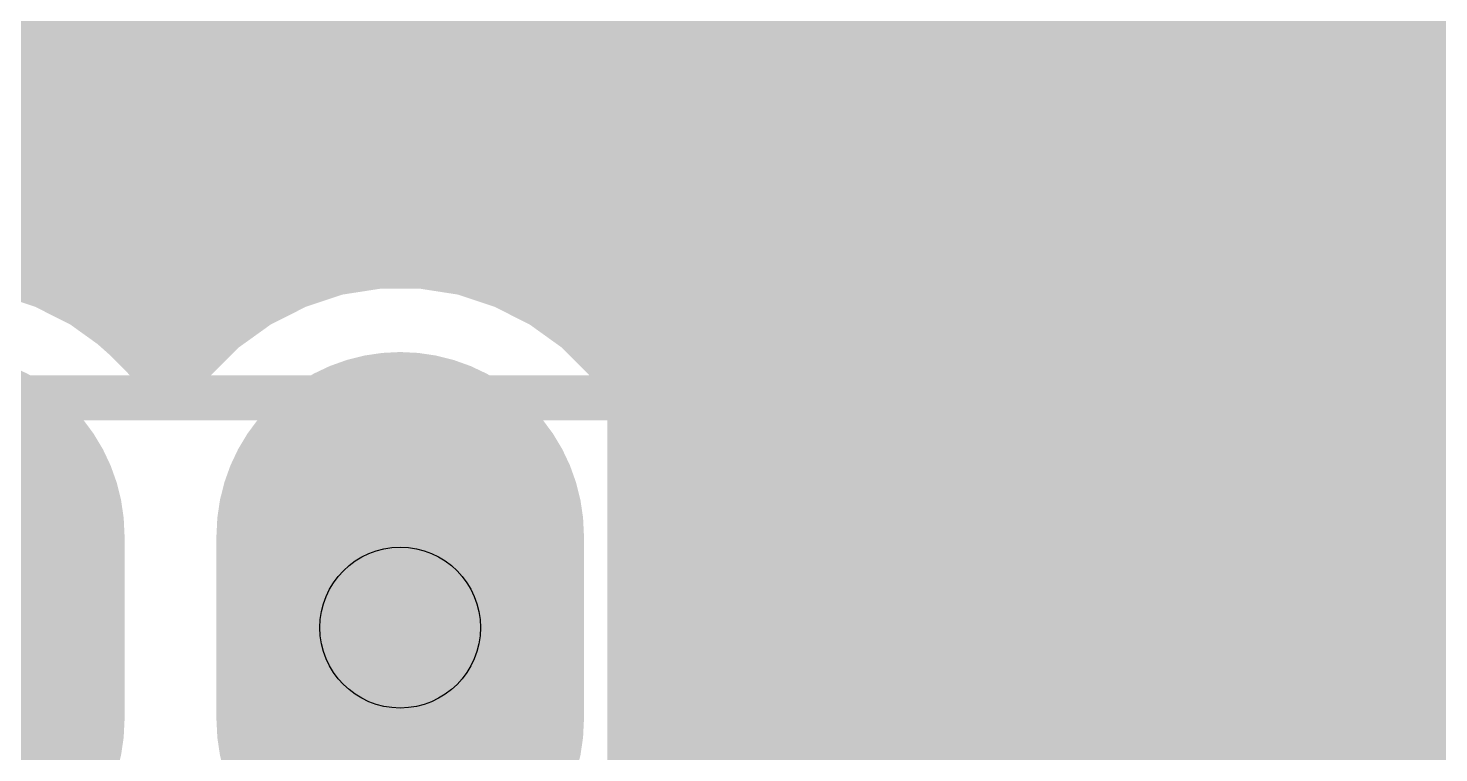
# Model space of a CAD drawing. Extents: x -0.06 to 2.31, y -0.06 to 2.06.
# Drawn here: x 1.364 to 1.6711, y 0.6998 to 0.8575 of the extents above; entities that cross this region are included whole.
import ezdxf

# ---------------------------------------------------------------- set-up
doc = ezdxf.new("R2010")
doc.units = 0
for name, color, linetype in [('Bottom', 6, 'CONTINUOUS'), ('Drill_Bottom', 8, 'CONTINUOUS'), ('Drill_Top', 7, 'CONTINUOUS'), ('Top', 5, 'CONTINUOUS'), ('Top_Silk', 2, 'CONTINUOUS')]:
    doc.layers.add(name, color=color, linetype=linetype)

msp = doc.modelspace()

# ---------------------------------------------------------------- linework, layer by layer
at = {"layer": 'Bottom', "linetype": 'CONTINUOUS'}
for points, const_width in [([(1.4913, 0.9084), (1.5546, 0.845)], 0.025), ([(1.3019, 0.9038), (1.3766, 0.829)], 0.025), ([(1.523, 0.818), (1.444, 0.897)], 0.03), ([(1.4772, 0.8051), (1.4124, 0.87)], 0.025), ([(1.3438, 0.8644), (1.4154, 0.8644)], 0.025), ([(1.5378, 0.8644), (1.7133, 0.8644)], 0.025), ([(1.5546, 0.845), (1.5584, 0.8397)], 0.025), ([(1.3686, 0.8395), (1.4403, 0.8395)], 0.025), ([(1.5584, 0.8397), (1.5613, 0.8339)], 0.025), ([(1.561, 0.8395), (1.7062, 0.8395)], 0.025), ([(1.5613, 0.8339), (1.5634, 0.8277)], 0.025), ([(1.3766, 0.829), (1.3804, 0.8237)], 0.025), ([(1.5634, 0.8277), (1.5644, 0.8213)], 0.025), ([(1.3804, 0.8237), (1.3833, 0.8179)], 0.025), ([(1.523, 0.575), (1.523, 0.818)], 0.03), ([(1.5644, 0.8213), (1.5645, 0.7555)], 0.025), ([(1.3833, 0.8179), (1.3854, 0.8117)], 0.025), ([(1.387, 0.8147), (1.4651, 0.8147)], 0.025), ([(1.567, 0.8147), (1.706, 0.8147)], 0.025), ([(1.3854, 0.8117), (1.3864, 0.8053)], 0.025), ([(1.4196, 0.8084), (1.4295, 0.8117)], 0.025), ([(1.4295, 0.8117), (1.4398, 0.8133)], 0.025), ([(1.4398, 0.8133), (1.4502, 0.8133)], 0.025), ([(1.4502, 0.8133), (1.4605, 0.8117)], 0.025), ([(1.4605, 0.8117), (1.4704, 0.8084)], 0.025), ([(1.4103, 0.8037), (1.4196, 0.8084)], 0.025), ([(1.4704, 0.8084), (1.4772, 0.8051)], 0.025), ([(1.3864, 0.8053), (1.3865, 0.7989)], 0.025), ([(1.4018, 0.7976), (1.4103, 0.8037)], 0.025), ([(1.3865, 0.7989), (1.392, 0.794)], 0.025), ([(1.395, 0.7908), (1.4018, 0.7976)], 0.025), ([(1.392, 0.794), (1.395, 0.7908)], 0.025), ([(1.567, 0.7898), (1.7061, 0.7898)], 0.025), ([(1.567, 0.7649), (1.7127, 0.7649)], 0.025), ([(1.5645, 0.7555), (1.5644, 0.5717)], 0.025), ([(1.567, 0.7401), (1.7336, 0.7401)], 0.025), ([(1.567, 0.7152), (1.9243, 0.7152)], 0.025), ([(1.567, 0.6903), (1.922, 0.6903)], 0.025)]:
    msp.add_lwpolyline(points, dxfattribs=dict(at, const_width=const_width))
for points, const_width in [([(1.4062, 0.87, 1), (1.4187, 0.87, 1), (1.4062, 0.87, 1)], 0.0125), ([(1.4062, 0.87, 1), (1.4187, 0.87, 1), (1.4062, 0.87, 1)], 0.0125), ([(1.5483, 0.845, 1), (1.5608, 0.845, 1), (1.5483, 0.845, 1)], 0.0125), ([(1.5483, 0.845, 1), (1.5608, 0.845, 1), (1.5483, 0.845, 1)], 0.0125), ([(1.5521, 0.8397, 1), (1.5646, 0.8397, 1), (1.5521, 0.8397, 1)], 0.0125), ([(1.5521, 0.8397, 1), (1.5646, 0.8397, 1), (1.5521, 0.8397, 1)], 0.0125), ([(1.5551, 0.8339, 1), (1.5676, 0.8339, 1), (1.5551, 0.8339, 1)], 0.0125), ([(1.5551, 0.8339, 1), (1.5676, 0.8339, 1), (1.5551, 0.8339, 1)], 0.0125), ([(1.3703, 0.829, 1), (1.3828, 0.829, 1), (1.3703, 0.829, 1)], 0.0125), ([(1.3703, 0.829, 1), (1.3828, 0.829, 1), (1.3703, 0.829, 1)], 0.0125), ([(1.5571, 0.8277, 1), (1.5696, 0.8277, 1), (1.5571, 0.8277, 1)], 0.0125), ([(1.5571, 0.8277, 1), (1.5696, 0.8277, 1), (1.5571, 0.8277, 1)], 0.0125), ([(1.3741, 0.8237, 1), (1.3866, 0.8237, 1), (1.3741, 0.8237, 1)], 0.0125), ([(1.3741, 0.8237, 1), (1.3866, 0.8237, 1), (1.3741, 0.8237, 1)], 0.0125), ([(1.5155, 0.818, 1), (1.5305, 0.818, 1), (1.5155, 0.818, 1)], 0.015), ([(1.5155, 0.818, 1), (1.5305, 0.818, 1), (1.5155, 0.818, 1)], 0.015), ([(1.5581, 0.8213, 1), (1.5706, 0.8213, 1), (1.5581, 0.8213, 1)], 0.0125), ([(1.5581, 0.8213, 1), (1.5706, 0.8213, 1), (1.5581, 0.8213, 1)], 0.0125), ([(1.3771, 0.8179, 1), (1.3896, 0.8179, 1), (1.3771, 0.8179, 1)], 0.0125), ([(1.3771, 0.8179, 1), (1.3896, 0.8179, 1), (1.3771, 0.8179, 1)], 0.0125), ([(1.3791, 0.8117, 1), (1.3916, 0.8117, 1), (1.3791, 0.8117, 1)], 0.0125), ([(1.3791, 0.8117, 1), (1.3916, 0.8117, 1), (1.3791, 0.8117, 1)], 0.0125), ([(1.4232, 0.8117, 1), (1.4357, 0.8117, 1), (1.4232, 0.8117, 1)], 0.0125), ([(1.4232, 0.8117, 1), (1.4357, 0.8117, 1), (1.4232, 0.8117, 1)], 0.0125), ([(1.4335, 0.8133, 1), (1.446, 0.8133, 1), (1.4335, 0.8133, 1)], 0.0125), ([(1.4335, 0.8133, 1), (1.446, 0.8133, 1), (1.4335, 0.8133, 1)], 0.0125), ([(1.444, 0.8133, 1), (1.4565, 0.8133, 1), (1.444, 0.8133, 1)], 0.0125), ([(1.444, 0.8133, 1), (1.4565, 0.8133, 1), (1.444, 0.8133, 1)], 0.0125), ([(1.4543, 0.8117, 1), (1.4668, 0.8117, 1), (1.4543, 0.8117, 1)], 0.0125), ([(1.4543, 0.8117, 1), (1.4668, 0.8117, 1), (1.4543, 0.8117, 1)], 0.0125), ([(1.4133, 0.8084, 1), (1.4258, 0.8084, 1), (1.4133, 0.8084, 1)], 0.0125), ([(1.4133, 0.8084, 1), (1.4258, 0.8084, 1), (1.4133, 0.8084, 1)], 0.0125), ([(1.4642, 0.8084, 1), (1.4767, 0.8084, 1), (1.4642, 0.8084, 1)], 0.0125), ([(1.4642, 0.8084, 1), (1.4767, 0.8084, 1), (1.4642, 0.8084, 1)], 0.0125), ([(1.3801, 0.8053, 1), (1.3926, 0.8053, 1), (1.3801, 0.8053, 1)], 0.0125), ([(1.3801, 0.8053, 1), (1.3926, 0.8053, 1), (1.3801, 0.8053, 1)], 0.0125), ([(1.471, 0.8051, 1), (1.4835, 0.8051, 1), (1.471, 0.8051, 1)], 0.0125), ([(1.471, 0.8051, 1), (1.4835, 0.8051, 1), (1.471, 0.8051, 1)], 0.0125), ([(1.404, 0.8037, 1), (1.4165, 0.8037, 1), (1.404, 0.8037, 1)], 0.0125), ([(1.404, 0.8037, 1), (1.4165, 0.8037, 1), (1.404, 0.8037, 1)], 0.0125), ([(1.3802, 0.7989, 1), (1.3927, 0.7989, 1), (1.3802, 0.7989, 1)], 0.0125), ([(1.3802, 0.7989, 1), (1.3927, 0.7989, 1), (1.3802, 0.7989, 1)], 0.0125), ([(1.3956, 0.7976, 1), (1.4081, 0.7976, 1), (1.3956, 0.7976, 1)], 0.0125), ([(1.3956, 0.7976, 1), (1.4081, 0.7976, 1), (1.3956, 0.7976, 1)], 0.0125), ([(1.3858, 0.794, 1), (1.3983, 0.794, 1), (1.3858, 0.794, 1)], 0.0125), ([(1.3858, 0.794, 1), (1.3983, 0.794, 1), (1.3858, 0.794, 1)], 0.0125), ([(1.3887, 0.7908, 1), (1.4012, 0.7908, 1), (1.3887, 0.7908, 1)], 0.0125), ([(1.3887, 0.7908, 1), (1.4012, 0.7908, 1), (1.3887, 0.7908, 1)], 0.0125), ([(1.365, 0.747, 1), (1.325, 0.747, 1), (1.365, 0.747, 1)], 0.04), ([(1.465, 0.747, 1), (1.425, 0.747, 1), (1.465, 0.747, 1)], 0.04), ([(1.5583, 0.7555, 1), (1.5708, 0.7555, 1), (1.5583, 0.7555, 1)], 0.0125), ([(1.5583, 0.7555, 1), (1.5708, 0.7555, 1), (1.5583, 0.7555, 1)], 0.0125), ([(1.365, 0.707, 1), (1.325, 0.707, 1), (1.365, 0.707, 1)], 0.04), ([(1.465, 0.707, 1), (1.425, 0.707, 1), (1.465, 0.707, 1)], 0.04)]:
    msp.add_lwpolyline(points, format="xyb", dxfattribs=dict(at, const_width=const_width))
at = {"layer": 'Bottom'}
for points in [[(1.305, 0.747), (1.385, 0.747), (1.305, 0.707), (1.385, 0.707)], [(1.405, 0.747), (1.485, 0.747), (1.405, 0.707), (1.485, 0.707)]]:
    msp.add_solid(points, dxfattribs=at)
at = {"layer": 'Drill_Bottom'}
msp.add_circle((1.445, 0.727), 0.0175, dxfattribs=at)
at = {"layer": 'Drill_Top'}
msp.add_circle((1.445, 0.727), 0.0175, dxfattribs=at)
at = {"layer": 'Top', "linetype": 'CONTINUOUS'}
for points, const_width in [([(0.7659, 0.8644), (1.7133, 0.8644)], 0.025), ([(0.766, 0.8395), (1.7062, 0.8395)], 0.025), ([(0.766, 0.8147), (1.706, 0.8147)], 0.025), ([(1.3502, 0.8133), (1.3605, 0.8117)], 0.025), ([(1.3605, 0.8117), (1.3704, 0.8084)], 0.025), ([(1.4196, 0.8084), (1.4295, 0.8117)], 0.025), ([(1.4295, 0.8117), (1.4398, 0.8133)], 0.025), ([(1.4398, 0.8133), (1.4502, 0.8133)], 0.025), ([(1.4502, 0.8133), (1.4605, 0.8117)], 0.025), ([(1.4605, 0.8117), (1.4704, 0.8084)], 0.025), ([(1.3704, 0.8084), (1.3797, 0.8037)], 0.025), ([(1.4103, 0.8037), (1.4196, 0.8084)], 0.025), ([(1.4704, 0.8084), (1.4797, 0.8037)], 0.025), ([(1.3797, 0.8037), (1.3882, 0.7976)], 0.025), ([(1.4018, 0.7976), (1.4103, 0.8037)], 0.025), ([(1.4797, 0.8037), (1.4882, 0.7976)], 0.025), ([(1.3882, 0.7976), (1.395, 0.7908)], 0.025), ([(1.395, 0.7908), (1.4018, 0.7976)], 0.025), ([(1.4882, 0.7976), (1.4956, 0.7902)], 0.025), ([(1.4956, 0.7902), (1.5017, 0.7817)], 0.025), ([(1.4984, 0.7898), (1.7061, 0.7898)], 0.025), ([(1.5017, 0.7817), (1.5064, 0.7724)], 0.025), ([(1.5064, 0.7724), (1.5097, 0.7625)], 0.025), ([(1.5116, 0.7649), (1.7127, 0.7649)], 0.025), ([(1.5097, 0.7625), (1.5113, 0.7522)], 0.025), ([(1.6141, 0.7603), (1.6203, 0.7624)], 0.025), ([(1.6203, 0.7624), (1.6267, 0.7634)], 0.025), ([(1.6267, 0.7634), (1.6925, 0.7635)], 0.025), ([(1.6083, 0.7574), (1.6141, 0.7603)], 0.025), ([(1.603, 0.7536), (1.6083, 0.7574)], 0.025), ([(1.5113, 0.7522), (1.5115, 0.707)], 0.025), ([(1.5628, 0.7135), (1.603, 0.7536)], 0.025), ([(1.514, 0.7401), (1.5869, 0.7401)], 0.025), ([(1.548, 0.64), (1.63, 0.722)], 0.03), ([(1.63, 0.722), (1.871, 0.722)], 0.03), ([(1.514, 0.7152), (1.562, 0.7152)], 0.025), ([(1.5164, 0.667), (1.5628, 0.7135)], 0.025), ([(1.5115, 0.707), (1.5107, 0.6966)], 0.025), ([(1.5107, 0.6966), (1.5082, 0.6865)], 0.025), ([(1.5119, 0.6903), (1.5372, 0.6903)], 0.025)]:
    msp.add_lwpolyline(points, dxfattribs=dict(at, const_width=const_width))
for points, const_width in [([(1.3543, 0.8117, 1), (1.3668, 0.8117, 1), (1.3543, 0.8117, 1)], 0.0125), ([(1.3543, 0.8117, 1), (1.3668, 0.8117, 1), (1.3543, 0.8117, 1)], 0.0125), ([(1.4232, 0.8117, 1), (1.4357, 0.8117, 1), (1.4232, 0.8117, 1)], 0.0125), ([(1.4232, 0.8117, 1), (1.4357, 0.8117, 1), (1.4232, 0.8117, 1)], 0.0125), ([(1.4335, 0.8133, 1), (1.446, 0.8133, 1), (1.4335, 0.8133, 1)], 0.0125), ([(1.4335, 0.8133, 1), (1.446, 0.8133, 1), (1.4335, 0.8133, 1)], 0.0125), ([(1.444, 0.8133, 1), (1.4565, 0.8133, 1), (1.444, 0.8133, 1)], 0.0125), ([(1.444, 0.8133, 1), (1.4565, 0.8133, 1), (1.444, 0.8133, 1)], 0.0125), ([(1.4543, 0.8117, 1), (1.4668, 0.8117, 1), (1.4543, 0.8117, 1)], 0.0125), ([(1.4543, 0.8117, 1), (1.4668, 0.8117, 1), (1.4543, 0.8117, 1)], 0.0125), ([(1.3642, 0.8084, 1), (1.3767, 0.8084, 1), (1.3642, 0.8084, 1)], 0.0125), ([(1.3642, 0.8084, 1), (1.3767, 0.8084, 1), (1.3642, 0.8084, 1)], 0.0125), ([(1.4133, 0.8084, 1), (1.4258, 0.8084, 1), (1.4133, 0.8084, 1)], 0.0125), ([(1.4133, 0.8084, 1), (1.4258, 0.8084, 1), (1.4133, 0.8084, 1)], 0.0125), ([(1.4642, 0.8084, 1), (1.4767, 0.8084, 1), (1.4642, 0.8084, 1)], 0.0125), ([(1.4642, 0.8084, 1), (1.4767, 0.8084, 1), (1.4642, 0.8084, 1)], 0.0125), ([(1.3735, 0.8037, 1), (1.386, 0.8037, 1), (1.3735, 0.8037, 1)], 0.0125), ([(1.3735, 0.8037, 1), (1.386, 0.8037, 1), (1.3735, 0.8037, 1)], 0.0125), ([(1.404, 0.8037, 1), (1.4165, 0.8037, 1), (1.404, 0.8037, 1)], 0.0125), ([(1.404, 0.8037, 1), (1.4165, 0.8037, 1), (1.404, 0.8037, 1)], 0.0125), ([(1.4735, 0.8037, 1), (1.486, 0.8037, 1), (1.4735, 0.8037, 1)], 0.0125), ([(1.4735, 0.8037, 1), (1.486, 0.8037, 1), (1.4735, 0.8037, 1)], 0.0125), ([(1.3819, 0.7976, 1), (1.3944, 0.7976, 1), (1.3819, 0.7976, 1)], 0.0125), ([(1.3819, 0.7976, 1), (1.3944, 0.7976, 1), (1.3819, 0.7976, 1)], 0.0125), ([(1.3956, 0.7976, 1), (1.4081, 0.7976, 1), (1.3956, 0.7976, 1)], 0.0125), ([(1.3956, 0.7976, 1), (1.4081, 0.7976, 1), (1.3956, 0.7976, 1)], 0.0125), ([(1.4819, 0.7976, 1), (1.4944, 0.7976, 1), (1.4819, 0.7976, 1)], 0.0125), ([(1.4819, 0.7976, 1), (1.4944, 0.7976, 1), (1.4819, 0.7976, 1)], 0.0125), ([(1.3887, 0.7908, 1), (1.4012, 0.7908, 1), (1.3887, 0.7908, 1)], 0.0125), ([(1.3887, 0.7908, 1), (1.4012, 0.7908, 1), (1.3887, 0.7908, 1)], 0.0125), ([(1.4893, 0.7902, 1), (1.5018, 0.7902, 1), (1.4893, 0.7902, 1)], 0.0125), ([(1.4893, 0.7902, 1), (1.5018, 0.7902, 1), (1.4893, 0.7902, 1)], 0.0125), ([(1.4955, 0.7817, 1), (1.508, 0.7817, 1), (1.4955, 0.7817, 1)], 0.0125), ([(1.4955, 0.7817, 1), (1.508, 0.7817, 1), (1.4955, 0.7817, 1)], 0.0125), ([(1.365, 0.747, 1), (1.325, 0.747, 1), (1.365, 0.747, 1)], 0.04), ([(1.465, 0.747, 1), (1.425, 0.747, 1), (1.465, 0.747, 1)], 0.04), ([(1.5002, 0.7724, 1), (1.5127, 0.7724, 1), (1.5002, 0.7724, 1)], 0.0125), ([(1.5002, 0.7724, 1), (1.5127, 0.7724, 1), (1.5002, 0.7724, 1)], 0.0125), ([(1.5034, 0.7625, 1), (1.5159, 0.7625, 1), (1.5034, 0.7625, 1)], 0.0125), ([(1.5034, 0.7625, 1), (1.5159, 0.7625, 1), (1.5034, 0.7625, 1)], 0.0125), ([(1.6141, 0.7624, 1), (1.6266, 0.7624, 1), (1.6141, 0.7624, 1)], 0.0125), ([(1.6141, 0.7624, 1), (1.6266, 0.7624, 1), (1.6141, 0.7624, 1)], 0.0125), ([(1.6205, 0.7634, 1), (1.633, 0.7634, 1), (1.6205, 0.7634, 1)], 0.0125), ([(1.6205, 0.7634, 1), (1.633, 0.7634, 1), (1.6205, 0.7634, 1)], 0.0125), ([(1.6079, 0.7603, 1), (1.6204, 0.7603, 1), (1.6079, 0.7603, 1)], 0.0125), ([(1.6079, 0.7603, 1), (1.6204, 0.7603, 1), (1.6079, 0.7603, 1)], 0.0125), ([(1.6021, 0.7574, 1), (1.6146, 0.7574, 1), (1.6021, 0.7574, 1)], 0.0125), ([(1.6021, 0.7574, 1), (1.6146, 0.7574, 1), (1.6021, 0.7574, 1)], 0.0125), ([(1.505, 0.7522, 1), (1.5175, 0.7522, 1), (1.505, 0.7522, 1)], 0.0125), ([(1.505, 0.7522, 1), (1.5175, 0.7522, 1), (1.505, 0.7522, 1)], 0.0125), ([(1.5968, 0.7536, 1), (1.6093, 0.7536, 1), (1.5968, 0.7536, 1)], 0.0125), ([(1.5968, 0.7536, 1), (1.6093, 0.7536, 1), (1.5968, 0.7536, 1)], 0.0125), ([(1.365, 0.707, 1), (1.325, 0.707, 1), (1.365, 0.707, 1)], 0.04), ([(1.465, 0.707, 1), (1.425, 0.707, 1), (1.465, 0.707, 1)], 0.04), ([(1.6225, 0.722, 1), (1.6375, 0.722, 1), (1.6225, 0.722, 1)], 0.015), ([(1.6225, 0.722, 1), (1.6375, 0.722, 1), (1.6225, 0.722, 1)], 0.015), ([(1.5566, 0.7135, 1), (1.5691, 0.7135, 1), (1.5566, 0.7135, 1)], 0.0125), ([(1.5566, 0.7135, 1), (1.5691, 0.7135, 1), (1.5566, 0.7135, 1)], 0.0125), ([(1.5053, 0.707, 1), (1.5178, 0.707, 1), (1.5053, 0.707, 1)], 0.0125), ([(1.5053, 0.707, 1), (1.5178, 0.707, 1), (1.5053, 0.707, 1)], 0.0125), ([(1.5044, 0.6966, 1), (1.5169, 0.6966, 1), (1.5044, 0.6966, 1)], 0.0125), ([(1.5044, 0.6966, 1), (1.5169, 0.6966, 1), (1.5044, 0.6966, 1)], 0.0125)]:
    msp.add_lwpolyline(points, format="xyb", dxfattribs=dict(at, const_width=const_width))
at = {"layer": 'Top'}
for points in [[(1.305, 0.747), (1.385, 0.747), (1.305, 0.707), (1.385, 0.707)], [(1.405, 0.747), (1.485, 0.747), (1.405, 0.707), (1.485, 0.707)]]:
    msp.add_solid(points, dxfattribs=at)
at = {"layer": 'Top_Silk', "linetype": 'CONTINUOUS'}
for points, const_width in [([(1.7085, 0.8082), (0.6735, 0.8082), (0.6735, 1.8432), (1.7085, 1.8432), (1.7085, 0.8082)], 0.0098), ([(0.795, 0.777), (1.495, 0.777), (1.495, 0.677), (0.795, 0.677), (0.795, 0.777)], 0.0098), ([(1.5008, 0.7409), (1.5008, 0.7051), (1.5032, 0.6979), (1.508, 0.6931), (1.5152, 0.6907), (1.5199, 0.6907), (1.5271, 0.6931), (1.5319, 0.6979), (1.5343, 0.7051), (1.5343, 0.7409)], 0.0077), ([(1.5545, 0.7409), (1.5808, 0.7409), (1.5665, 0.7218), (1.5737, 0.7218), (1.5784, 0.7194), (1.5808, 0.717), (1.5832, 0.7098), (1.5832, 0.7051), (1.5808, 0.6979), (1.576, 0.6931), (1.5688, 0.6907), (1.5617, 0.6907), (1.5545, 0.6931), (1.5522, 0.6955), (1.5497, 0.7003)], 0.0077)]:
    msp.add_lwpolyline(points, dxfattribs=dict(at, const_width=const_width))
at = {"layer": 'Top_Silk', "linetype": 'CONTINUOUS', "const_width": 0.0039}
for points in [[(1.4989, 0.7409, 1), (1.5027, 0.7409, 1), (1.4989, 0.7409, 1)], [(1.5324, 0.7409, 1), (1.5362, 0.7409, 1), (1.5324, 0.7409, 1)], [(1.5526, 0.7409, 1), (1.5565, 0.7409, 1), (1.5526, 0.7409, 1)], [(1.5478, 0.7003, 1), (1.5516, 0.7003, 1), (1.5478, 0.7003, 1)]]:
    msp.add_lwpolyline(points, format="xyb", dxfattribs=at)

doc.saveas('drawing.dxf')
